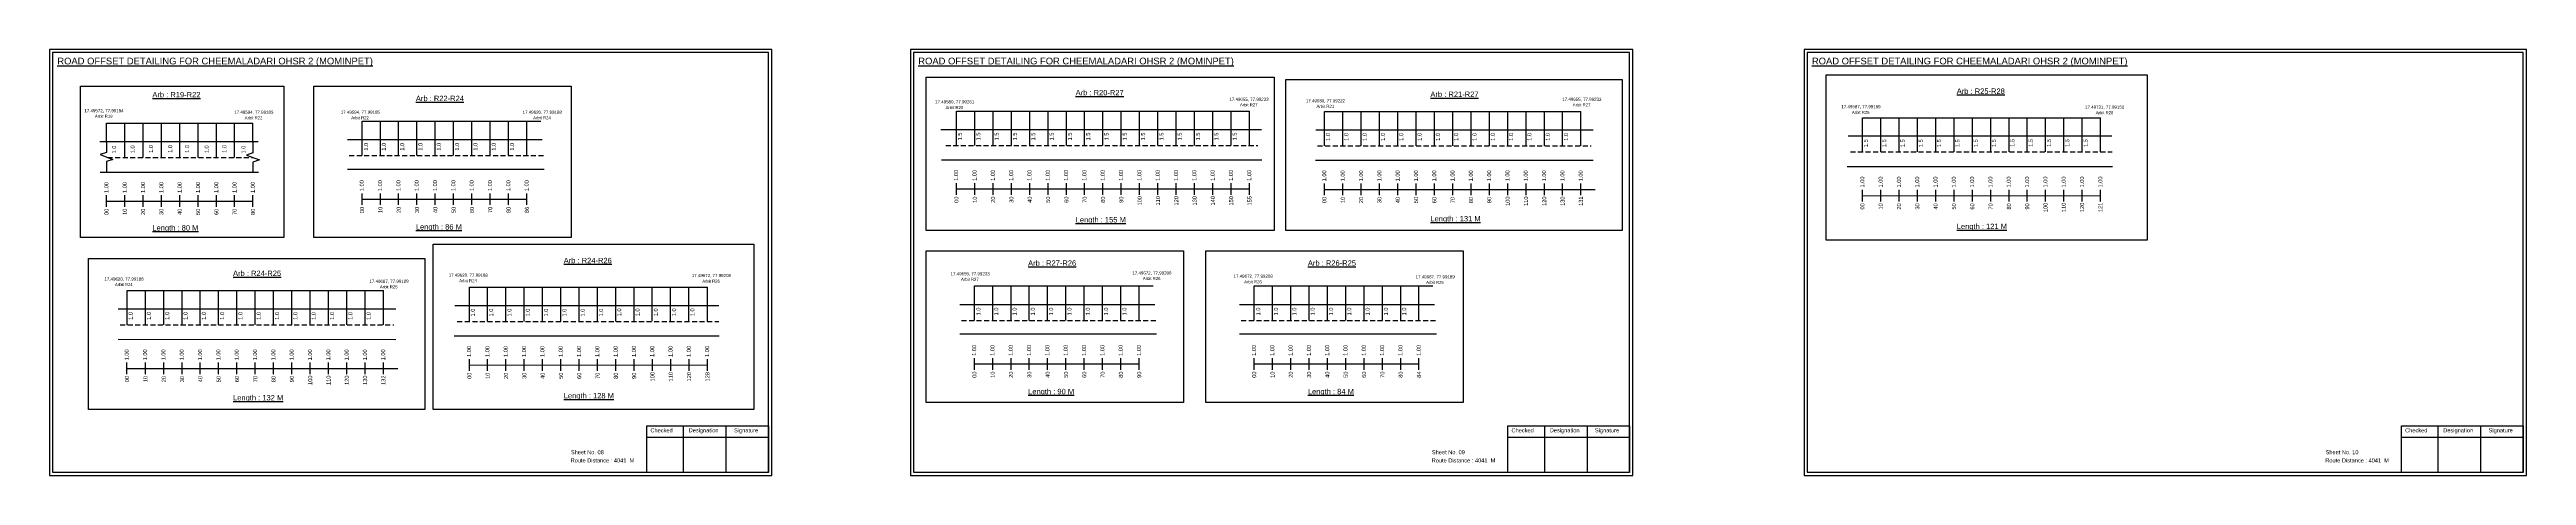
# Model space of a CAD drawing. Header units: inches. Extents: x -117 to 51867, y -12715 to 3423.
# Drawn here: x 33816 to 35655, y -2194 to -1877 of the extents above; entities that cross this region are included whole.
import ezdxf

# ---------------------------------------------------------------- set-up
doc = ezdxf.new("R2010")
doc.units = ezdxf.units.IN
doc.header["$MEASUREMENT"] = 0
doc.linetypes.add('DASHED2', pattern=[0.375, 0.25, -0.125])
for name, color, linetype in [('PDF_Geometry', 7, 'Continuous'), ('PDF_Text', 5, 'Continuous'), ('pipe', 5, 'Continuous')]:
    doc.layers.add(name, color=color, linetype=linetype)
doc.styles.add('PDF Arial', font='arial.ttf')
doc.styles.get("Standard").update_dxf_attribs({"font": 'arial.ttf'})

msp = doc.modelspace()

# ---------------------------------------------------------------- linework, layer by layer
at = {"color": 5}
for p, q in [((34047.6, -1930.8), (34180.4, -1930.8)), ((34489.1, -1923.2), (34706.7, -1923.2)), ((34762.5, -1923.4), (34952.9, -1923.4)), ((35162, -1928.1), (35338.8, -1928.1)), ((33857.8, -1932.1), (33966.6, -1932.1)), ((33873.1, -2056.6), (34063.5, -2056.6)), ((34127.3, -2054), (34304.1, -2054)), ((34502.4, -2053.2), (34635.2, -2053.2)), ((34710.2, -2053.2), (34843, -2053.2))]:
    msp.add_line(p, q, dxfattribs=at)
for p, q in [((34047.6, -1956.3), (34047.6, -1930.8)), ((34061.2, -1956.3), (34061.2, -1930.8)), ((34074.8, -1956.3), (34074.8, -1930.8)), ((34088.4, -1956.3), (34088.4, -1930.8)), ((34102, -1956.3), (34102, -1930.8)), ((34115.6, -1956.3), (34115.6, -1930.8)), ((34129.2, -1956.3), (34129.2, -1930.8)), ((34142.8, -1956.3), (34142.8, -1930.8)), ((34156.4, -1956.3), (34156.4, -1930.8)), ((34170, -1956.3), (34170, -1930.8)), ((34489.1, -1948.7), (34489.1, -1923.2)), ((34502.7, -1948.7), (34502.7, -1923.2)), ((34516.3, -1948.7), (34516.3, -1923.2)), ((34529.9, -1948.7), (34529.9, -1923.2)), ((34543.5, -1948.7), (34543.5, -1923.2)), ((34557.1, -1948.7), (34557.1, -1923.2)), ((34570.7, -1948.7), (34570.7, -1923.2)), ((34584.3, -1948.7), (34584.3, -1923.2)), ((34597.9, -1948.7), (34597.9, -1923.2)), ((34611.5, -1948.7), (34611.5, -1923.2)), ((34625.1, -1948.7), (34625.1, -1923.2)), ((34638.7, -1948.7), (34638.7, -1923.2)), ((34652.3, -1948.7), (34652.3, -1923.2)), ((34665.9, -1948.7), (34665.9, -1923.2)), ((34679.5, -1948.7), (34679.5, -1923.2)), ((34693.1, -1948.7), (34693.1, -1923.2)), ((34706.7, -1948.7), (34706.7, -1923.2)), ((34762.5, -1949.1), (34762.5, -1923.4)), ((34776.1, -1949), (34776.1, -1923.4)), ((34789.7, -1949), (34789.7, -1923.4)), ((34803.3, -1949), (34803.3, -1923.4)), ((34816.9, -1949), (34816.9, -1923.4)), ((34830.5, -1949), (34830.5, -1923.4)), ((34844.1, -1949), (34844.1, -1923.4)), ((34857.7, -1949), (34857.7, -1923.4)), ((34871.3, -1949), (34871.3, -1923.4)), ((34884.9, -1949), (34884.9, -1923.4)), ((34898.5, -1949), (34898.5, -1923.4)), ((34912.1, -1949), (34912.1, -1923.4)), ((34925.7, -1949), (34925.7, -1923.4)), ((34939.3, -1949), (34939.3, -1923.4)), ((34952.9, -1949), (34952.9, -1923.4)), ((35162, -1953.6), (35162, -1928.1)), ((35175.6, -1953.6), (35175.6, -1928.1)), ((35189.2, -1953.6), (35189.2, -1928.1)), ((35202.8, -1953.6), (35202.8, -1928.1)), ((35216.4, -1953.6), (35216.4, -1928.1)), ((35230, -1953.6), (35230, -1928.1)), ((35243.6, -1953.6), (35243.6, -1928.1)), ((35257.2, -1953.6), (35257.2, -1928.1)), ((35270.8, -1953.6), (35270.8, -1928.1)), ((35284.3, -1953.4), (35284.3, -1927.9)), ((35297.9, -1953.4), (35297.9, -1927.9)), ((35311.5, -1953.4), (35311.5, -1927.9)), ((35325.1, -1953.4), (35325.1, -1927.9)), ((35338.8, -1953.6), (35338.8, -1928.1)), ((33852.8, -1945.8), (33970.5, -1945.7)), ((33857.8, -1945.8), (33857.8, -1932.1)), ((33871.4, -1957.7), (33871.4, -1932.1)), ((33885, -1957.7), (33885, -1932.1)), ((33898.6, -1957.7), (33898.6, -1932.1)), ((33912.2, -1957.7), (33912.2, -1932.1)), ((33925.8, -1957.7), (33925.8, -1932.1)), ((33939.4, -1957.7), (33939.4, -1932.1)), ((33953, -1957.7), (33953, -1932.1)), ((33966.6, -1945.8), (33966.6, -1932.1)), ((34036.7, -1944.4), (34181.5, -1944.4)), ((34477.6, -1936.8), (34715.6, -1936.8)), ((34755.9, -1937.1), (34962, -1937.1)), ((35151.3, -1941.7), (35347.1, -1941.7)), ((34182.9, -1966.6), (34036.7, -1966.6)), ((34477.9, -1959.5), (34715.8, -1959.5)), ((34755.8, -1959.7), (34962, -1959.8)), ((35150.7, -1964.4), (35347.6, -1964.4)), ((33853, -1968.5), (33970.8, -1968.5)), ((33873.1, -2082.2), (33873.1, -2056.6)), ((33886.7, -2082.1), (33886.7, -2056.6)), ((33900.3, -2082.1), (33900.3, -2056.6)), ((33913.9, -2082.1), (33913.9, -2056.6)), ((33927.5, -2082.1), (33927.5, -2056.6)), ((33941.1, -2082.1), (33941.1, -2056.6)), ((33954.7, -2082.1), (33954.7, -2056.6)), ((33968.3, -2082.1), (33968.3, -2056.6)), ((33981.9, -2082.1), (33981.9, -2056.6)), ((33995.5, -2082.1), (33995.5, -2056.6)), ((34009.1, -2082.1), (34009.1, -2056.6)), ((34022.7, -2082.1), (34022.7, -2056.6)), ((34036.3, -2082.1), (34036.3, -2056.6)), ((34049.9, -2082.1), (34049.9, -2056.6)), ((34063.5, -2082.1), (34063.5, -2056.6)), ((34127.3, -2079.6), (34127.3, -2054)), ((34140.9, -2079.6), (34140.9, -2054)), ((34154.5, -2079.6), (34154.5, -2054)), ((34168.1, -2079.6), (34168.1, -2054)), ((34181.7, -2079.6), (34181.7, -2054)), ((34195.3, -2079.6), (34195.3, -2054)), ((34208.9, -2079.6), (34208.9, -2054)), ((34222.5, -2079.6), (34222.5, -2054)), ((34236.1, -2079.6), (34236.1, -2054)), ((34249.6, -2079.4), (34249.6, -2053.8)), ((34263.2, -2079.4), (34263.2, -2053.8)), ((34276.8, -2079.4), (34276.8, -2053.8)), ((34290.4, -2079.4), (34290.4, -2053.8)), ((34304.1, -2079.6), (34304.1, -2054)), ((34502.4, -2078.8), (34502.4, -2053.2)), ((34516, -2078.8), (34516, -2053.2)), ((34529.6, -2078.8), (34529.6, -2053.2)), ((34543.2, -2078.8), (34543.2, -2053.2)), ((34556.8, -2078.8), (34556.8, -2053.2)), ((34570.4, -2078.8), (34570.4, -2053.2)), ((34584, -2078.8), (34584, -2053.2)), ((34597.6, -2078.8), (34597.6, -2053.2)), ((34611.2, -2078.8), (34611.2, -2053.2)), ((34624.8, -2078.8), (34624.8, -2053.2)), ((34710.2, -2078.8), (34710.2, -2053.2)), ((34723.8, -2078.8), (34723.8, -2053.2)), ((34737.4, -2078.8), (34737.4, -2053.2)), ((34751, -2078.8), (34751, -2053.2)), ((34764.6, -2078.8), (34764.6, -2053.2)), ((34778.2, -2078.8), (34778.2, -2053.2)), ((34791.8, -2078.8), (34791.8, -2053.2)), ((34805.4, -2078.8), (34805.4, -2053.2)), ((34819, -2078.8), (34819, -2053.2)), ((34832.6, -2078.8), (34832.6, -2053.2)), ((33866.6, -2070.2), (34072.7, -2070.2)), ((34116.6, -2067.7), (34312.5, -2067.7)), ((34491.5, -2066.9), (34636.3, -2066.9)), ((34699.3, -2066.9), (34844.1, -2066.9)), ((33866.5, -2092.8), (34072.6, -2092.9)), ((34116.1, -2090.4), (34312.9, -2090.3)), ((34637.7, -2089.1), (34491.5, -2089.1)), ((34845.5, -2089.1), (34699.3, -2089.1))]:
    msp.add_line(p, q)
at = {"linetype": 'DASHED2', "ltscale": 15}
for p, q in [((34481.1, -1948.7), (34712.9, -1948.9)), ((34757.3, -1949.1), (34960.5, -1949)), ((33858.6, -1957.7), (33966.6, -1957.7)), ((34038, -1956.3), (34182.4, -1956.3)), ((35153, -1953.6), (35347.3, -1953.6)), ((33867.9, -2082.2), (34071.1, -2082.1)), ((34118.3, -2079.6), (34312.6, -2079.6)), ((34492.8, -2078.8), (34637.1, -2078.8)), ((34700.6, -2078.8), (34844.9, -2078.8))]:
    msp.add_line(p, q, dxfattribs=at)
at = {"color": 217, "true_color": 0x93278f}
for p, q in [((33857.8, -1994.4), (33857.8, -1985.8)), ((33871.4, -1994.4), (33871.4, -1985.8)), ((33885, -1994.4), (33885, -1985.8)), ((33898.6, -1994.4), (33898.6, -1985.8)), ((33912.2, -1994.4), (33912.2, -1985.8)), ((33925.8, -1994.4), (33925.8, -1985.8)), ((33939.4, -1994.4), (33939.4, -1985.8)), ((33953, -1994.4), (33953, -1985.8)), ((33966.6, -1994.4), (33966.6, -1985.8)), ((34047.6, -1993), (34047.6, -1984.4)), ((34061.2, -1993), (34061.2, -1984.4)), ((34074.8, -1993), (34074.8, -1984.4)), ((34088.4, -1993), (34088.4, -1984.4)), ((34102, -1993), (34102, -1984.4)), ((34115.6, -1993), (34115.6, -1984.4)), ((34129.2, -1993), (34129.2, -1984.4)), ((34142.8, -1993), (34142.8, -1984.4)), ((34156.4, -1993), (34156.4, -1984.4)), ((34170, -1993), (34170, -1984.4)), ((34489, -1985.4), (34489, -1976.8)), ((34489.1, -1981.1), (34706.7, -1981.1)), ((34502.7, -1985.4), (34502.7, -1976.8)), ((34516.3, -1985.4), (34516.3, -1976.8)), ((34529.9, -1985.4), (34529.9, -1976.8)), ((34543.5, -1985.4), (34543.5, -1976.8)), ((34557.1, -1985.4), (34557.1, -1976.8)), ((34570.7, -1985.4), (34570.7, -1976.8)), ((34584.3, -1985.4), (34584.3, -1976.8)), ((34597.9, -1985.4), (34597.9, -1976.8)), ((34611.5, -1985.4), (34611.5, -1976.8)), ((34625.1, -1985.4), (34625.1, -1976.8)), ((34638.7, -1985.4), (34638.7, -1976.8)), ((34652.3, -1985.4), (34652.3, -1976.8)), ((34665.9, -1985.4), (34665.9, -1976.8)), ((34679.5, -1985.4), (34679.5, -1976.8)), ((34693.1, -1985.4), (34693.1, -1976.8)), ((34706.7, -1985.4), (34706.7, -1976.8)), ((34762.4, -1985.7), (34762.4, -1977.1)), ((34762.4, -1981.4), (34963.4, -1981.4)), ((34776.1, -1985.7), (34776.1, -1977.1)), ((34789.7, -1985.7), (34789.7, -1977.1)), ((34803.3, -1985.7), (34803.3, -1977.1)), ((34816.9, -1985.7), (34816.9, -1977.1)), ((34830.5, -1985.7), (34830.5, -1977.1)), ((34844.1, -1985.7), (34844.1, -1977.1)), ((34857.7, -1985.7), (34857.7, -1977.1)), ((34871.3, -1985.7), (34871.3, -1977.1)), ((34884.9, -1985.7), (34884.9, -1977.1)), ((34898.5, -1985.7), (34898.5, -1977.1)), ((34912.1, -1985.7), (34912.1, -1977.1)), ((34925.7, -1985.7), (34925.7, -1977.1)), ((34939.3, -1985.7), (34939.3, -1977.1)), ((34952.9, -1985.7), (34952.9, -1977.1)), ((35162, -1990.3), (35162, -1981.8)), ((35162, -1986.1), (35338.8, -1986)), ((35175.6, -1990.3), (35175.6, -1981.8)), ((35189.2, -1990.3), (35189.2, -1981.8)), ((35202.8, -1990.3), (35202.8, -1981.8)), ((35216.4, -1990.3), (35216.4, -1981.8)), ((35230, -1990.3), (35230, -1981.8)), ((35243.6, -1990.3), (35243.6, -1981.8)), ((35257.2, -1990.3), (35257.2, -1981.8)), ((35270.8, -1990.3), (35270.8, -1981.8)), ((35284.4, -1990.3), (35284.4, -1981.8)), ((35298, -1990.3), (35298, -1981.8)), ((35311.6, -1990.3), (35311.6, -1981.8)), ((35325.2, -1990.3), (35325.2, -1981.8)), ((35338.8, -1990.3), (35338.8, -1981.8)), ((33857.8, -1990.1), (33966.6, -1990.1)), ((34047.6, -1988.7), (34170, -1988.7)), ((33873, -2118.8), (33873, -2110.2)), ((33873, -2114.5), (34074.1, -2114.5)), ((33886.7, -2118.8), (33886.7, -2110.2)), ((33900.3, -2118.8), (33900.3, -2110.2)), ((33913.9, -2118.8), (33913.9, -2110.2)), ((33927.5, -2118.8), (33927.5, -2110.2)), ((33941.1, -2118.8), (33941.1, -2110.2)), ((33954.7, -2118.8), (33954.7, -2110.2)), ((33968.3, -2118.8), (33968.3, -2110.2)), ((33981.9, -2118.8), (33981.9, -2110.2)), ((33995.5, -2118.8), (33995.5, -2110.2)), ((34009.1, -2118.8), (34009.1, -2110.2)), ((34022.7, -2118.8), (34022.7, -2110.2)), ((34036.3, -2118.8), (34036.3, -2110.2)), ((34049.9, -2118.8), (34049.9, -2110.2)), ((34063.5, -2118.8), (34063.5, -2110.2)), ((34127.3, -2116.3), (34127.3, -2107.7)), ((34127.3, -2112), (34304.1, -2111.9)), ((34140.9, -2116.3), (34140.9, -2107.7)), ((34154.5, -2116.3), (34154.5, -2107.7)), ((34168.1, -2116.3), (34168.1, -2107.7)), ((34181.7, -2116.3), (34181.7, -2107.7)), ((34195.3, -2116.3), (34195.3, -2107.7)), ((34208.9, -2116.3), (34208.9, -2107.7)), ((34222.5, -2116.3), (34222.5, -2107.7)), ((34236.1, -2116.3), (34236.1, -2107.7)), ((34249.7, -2116.3), (34249.7, -2107.7)), ((34263.3, -2116.3), (34263.3, -2107.7)), ((34276.9, -2116.3), (34276.9, -2107.7)), ((34290.5, -2116.3), (34290.5, -2107.7)), ((34304.1, -2116.3), (34304.1, -2107.7)), ((34502.4, -2115.5), (34502.4, -2106.9)), ((34502.4, -2111.2), (34624.8, -2111.2)), ((34516, -2115.5), (34516, -2106.9)), ((34529.6, -2115.5), (34529.6, -2106.9)), ((34543.2, -2115.5), (34543.2, -2106.9)), ((34556.8, -2115.5), (34556.8, -2106.9)), ((34570.4, -2115.5), (34570.4, -2106.9)), ((34584, -2115.5), (34584, -2106.9)), ((34597.6, -2115.5), (34597.6, -2106.9)), ((34611.2, -2115.5), (34611.2, -2106.9)), ((34624.8, -2115.5), (34624.8, -2106.9)), ((34710.2, -2115.5), (34710.2, -2106.9)), ((34710.2, -2111.2), (34832.6, -2111.2)), ((34723.8, -2115.5), (34723.8, -2106.9)), ((34737.4, -2115.5), (34737.4, -2106.9)), ((34751, -2115.5), (34751, -2106.9)), ((34764.6, -2115.5), (34764.6, -2106.9)), ((34778.2, -2115.5), (34778.2, -2106.9)), ((34791.8, -2115.5), (34791.8, -2106.9)), ((34805.4, -2115.5), (34805.4, -2106.9)), ((34819, -2115.5), (34819, -2106.9)), ((34832.6, -2115.5), (34832.6, -2106.9))]:
    msp.add_line(p, q, dxfattribs=at)
for points in [[(33838.6, -1904.6), (33989.5, -1904.6), (33989.5, -2017.3), (33838.6, -2017.3)], [(34011.8, -1904.6), (34202.9, -1904.6), (34202.9, -2017.3), (34011.8, -2017.3)], [(34466.6, -1898), (34725, -1898), (34725, -2011.9), (34466.6, -2011.9)], [(34733.7, -1899.6), (34983.6, -1899.6), (34983.6, -2011.9), (34733.7, -2011.9)], [(33844.4, -2032.7), (34094.2, -2032.7), (34094.2, -2145), (33844.4, -2145)], [(34466.6, -2027.1), (34657.6, -2027.1), (34657.6, -2139.8), (34466.6, -2139.8)], [(34674.4, -2027.1), (34865.4, -2027.1), (34865.4, -2139.8), (34674.4, -2139.8)]]:
    msp.add_lwpolyline(points, close=True)
at = {"linetype": 'Continuous'}
for points in [[(33857.8, -1945.5), (33857.8, -1953.9), (33853.1, -1955.6), (33862.6, -1959.1), (33857.8, -1960.8), (33857.8, -1968.2)], [(33966.6, -1945.8), (33966.6, -1954.2), (33961.9, -1955.9), (33971.4, -1959.4), (33966.6, -1961.1), (33966.6, -1968.5)]]:
    msp.add_lwpolyline(points, dxfattribs=at)
at = {"layer": 'PDF_Geometry'}
for points in [[(33815.5, -1877.4), (33815.5, -2194.1), (34352, -2194.1), (34352, -1877.4)], [(33817.8, -1879.7), (33817.8, -2191.7), (34349.6, -2191.7), (34349.6, -1879.7)], [(34455, -1877.4), (34455, -2194.1), (34991.4, -2194.1), (34991.4, -1877.4)], [(34457.3, -1879.7), (34457.3, -2191.7), (34989, -2191.7), (34989, -1879.7)], [(35118.6, -1877.4), (35118.6, -2194.1), (35655.1, -2194.1), (35655.1, -1877.4)], [(35121, -1879.7), (35121, -2191.7), (35652.7, -2191.7), (35652.7, -1879.7)]]:
    msp.add_lwpolyline(points, close=True, dxfattribs=at)
at = {"layer": 'PDF_Geometry', "color": 242, "true_color": 0xcc1f26}
for points in [[(34349.6, -2191.8), (34259.2, -2191.8), (34259.2, -2157.2), (34349.6, -2157.2)], [(34989, -2191.8), (34898.7, -2191.8), (34898.7, -2157.2), (34989, -2157.2)], [(35652.7, -2191.8), (35562.4, -2191.8), (35562.4, -2157.2), (35652.7, -2157.2)]]:
    msp.add_lwpolyline(points, close=True, dxfattribs=at)
for points in [[(34259.2, -2165.6), (34349.6, -2165.6)], [(34286.2, -2157.2), (34286.2, -2191.8)], [(34317.9, -2157.2), (34317.9, -2191.8)], [(34898.7, -2165.6), (34989, -2165.6)], [(34925.7, -2157.2), (34925.7, -2191.8)], [(34957.4, -2157.2), (34957.4, -2191.8)], [(35562.4, -2165.6), (35652.7, -2165.6)], [(35589.3, -2157.2), (35589.3, -2191.8)], [(35621.1, -2157.2), (35621.1, -2191.8)]]:
    msp.add_lwpolyline(points, dxfattribs=at)
at = {"layer": 'pipe', "color": 0}
for points in [[(35135.1, -1896.2), (35373.4, -1896.2), (35373.4, -2019.1), (35135.1, -2019.1)], [(34100.4, -2022.2), (34338.7, -2022.2), (34338.7, -2145), (34100.4, -2145)]]:
    msp.add_lwpolyline(points, close=True, dxfattribs=at)

# ---------------------------------------------------------------- texts
at = {"color": 242, "true_color": 0xcd2027}
for s, height, p in [('%%UROAD OFFSET DETAILING FOR CHEEMALADARI OHSR 2 (MOMINPET)', 5, (33821.3, -1888.5)), ('%%UROAD OFFSET DETAILING FOR CHEEMALADARI OHSR 2 (MOMINPET)', 5, (34460.7, -1888.5)), ('%%UROAD OFFSET DETAILING FOR CHEEMALADARI OHSR 2 (MOMINPET)', 5, (35124.4, -1888.5)), ('%%UArb : R19-R22', 4, (33891.9, -1913)), ('%%UArb : R22-R24', 4, (34087.6, -1915.8)), ('%%UArb : R20-R27', 4, (34577.6, -1911.5)), ('%%UArb : R21-R27', 4, (34841.1, -1912.7)), ('%%UArb : R25-R28', 4, (35232, -1910.4)), ('%%ULength : 155 M', 4, (34577.6, -2006)), ('%%ULength : 131 M', 4, (34841.1, -2005.2)), ('%%ULength : 80 M', 4, (33891.9, -2012)), ('%%ULength : 86 M', 4, (34087.6, -2011.3)), ('%%ULength : 121 M', 4, (35232, -2010.9)), ('%%UArb : R24-R25', 4, (33951.8, -2045.8)), ('%%UArb : R24-R26', 4, (34197.4, -2036.3)), ('%%UArb : R27-R26', 4, (34542.3, -2038.2)), ('%%UArb : R26-R25', 4, (34750.1, -2038.2)), ('%%ULength : 128 M', 4, (34197.4, -2136.8)), ('%%ULength : 90 M', 4, (34542.3, -2133.7)), ('%%ULength : 84 M', 4, (34750.1, -2133.7)), ('%%ULength : 132 M', 4, (33951.8, -2138.3))]:
    msp.add_text(s, height=height, dxfattribs=at).set_placement(p)
at = {"color": 5}
for s, height, p in [('17.49655, 77.99233', 2.34, (34691.8, -1915.6)), ('17.49655, 77.99233', 2.34, (34939, -1915.6)), ('17.49572, 77.99184', 2.34, (33841.4, -1924.1)), ('Arbit R19', 2.25, (33849.2, -1928.2)), ('17.49594, 77.99185', 2.34, (33952.7, -1925.2)), ('Arbit R22', 2.25, (33960.5, -1929.3)), ('17.49594, 77.99185', 2.34, (34031.8, -1925.2)), ('Arbit R22', 2.25, (34039.6, -1929.3)), ('17.49620, 77.99188', 2.34, (34166.9, -1925.2)), ('Arbit R24', 2.25, (34174.7, -1929.3)), ('17.49580, 77.99261', 2.34, (34473.2, -1917.5)), ('Arbit R20', 2.25, (34481, -1921.7)), ('Arbit R27', 2.25, (34699.6, -1919.7)), ('17.49589, 77.99222', 2.34, (34748.6, -1916.7)), ('Arbit R21', 2.25, (34756.5, -1920.8)), ('Arbit R27', 2.25, (34946.8, -1919.7)), ('17.49687, 77.99189', 2.34, (35146.3, -1921.1)), ('Arbit R25', 2.25, (35154.1, -1925.3)), ('17.49731, 77.99150', 2.34, (35327.3, -1921.4)), ('Arbit R28', 2.25, (35335.2, -1925.5)), ('17.49620, 77.99188', 2.34, (33856.3, -2049.2)), ('Arbit R24', 2.25, (33864.1, -2053.3)), ('17.49687, 77.99189', 2.34, (34053.1, -2050.9)), ('Arbit R25', 2.25, (34060.9, -2055)), ('17.49620, 77.99188', 2.34, (34112, -2046.3)), ('Arbit R24', 2.25, (34119.8, -2050.4)), ('17.49672, 77.99208', 2.34, (34292.5, -2046.6)), ('Arbit R26', 2.25, (34300.3, -2050.7)), ('17.49655, 77.99233', 2.34, (34484.7, -2045.3)), ('Arbit R27', 2.25, (34492.5, -2049.4)), ('17.49672, 77.99208', 2.34, (34619.7, -2044.7)), ('Arbit R26', 2.25, (34627.5, -2048.8)), ('17.49672, 77.99208', 2.34, (34694.9, -2047.1)), ('Arbit R26', 2.25, (34702.7, -2051.3)), ('17.49687, 77.99189', 2.34, (34830.1, -2047.6)), ('Arbit R25', 2.25, (34837.9, -2051.7))]:
    msp.add_text(s, height=height, dxfattribs=at).set_placement(p)
for s, p in [('1.0', (33865, -1954.7)), ('1.0', (33878.7, -1954.5)), ('1.0', (33892.3, -1954.3)), ('1.0', (33906.6, -1954.3)), ('1.0', (33919.2, -1954.2)), ('1.0', (33933.7, -1954.5)), ('1.0', (33946.8, -1954.2)), ('1.0', (33961, -1954.7)), ('1.0', (34052.1, -1952.6)), ('1.0', (34065.3, -1952.6)), ('1.0', (34078.9, -1952.6)), ('1.0', (34092.5, -1952.6)), ('1.0', (34106.1, -1952.6)), ('1.0', (34119.7, -1952.6)), ('1.0', (34133.3, -1952.6)), ('1.0', (34146.9, -1952.6)), ('1.0', (34160.5, -1952.6)), ('1.5', (34493.2, -1945)), ('1.5', (34506.8, -1945)), ('1.5', (34520.4, -1945)), ('1.5', (34534, -1945)), ('1.5', (34547.6, -1945)), ('1.5', (34561.2, -1945)), ('1.5', (34574.8, -1945)), ('1.5', (34588.4, -1945)), ('1.5', (34602, -1945)), ('1.5', (34615.6, -1945)), ('1.5', (34629.2, -1945)), ('1.5', (34642.8, -1945)), ('1.5', (34656.4, -1945)), ('1.5', (34670, -1945)), ('1.5', (34683.6, -1945)), ('1.5', (34697.2, -1945)), ('1.0', (34766.5, -1945.3)), ('1.0', (34780.1, -1945.3)), ('1.0', (34793.7, -1945.3)), ('1.0', (34807.3, -1945.3)), ('1.0', (34820.9, -1945.3)), ('1.0', (34834.5, -1945.3)), ('1.0', (34848.1, -1945.3)), ('1.0', (34861.7, -1945.3)), ('1.0', (34875.3, -1945.3)), ('1.0', (34888.9, -1945.3)), ('1.0', (34902.5, -1945.3)), ('1.0', (34916.1, -1945.3)), ('1.0', (34929.7, -1945.3)), ('1.0', (34943.3, -1945.3)), ('1.5', (35166, -1950)), ('1.5', (35179.6, -1950)), ('1.5', (35193.2, -1950)), ('1.5', (35206.8, -1950)), ('1.5', (35220.4, -1950)), ('1.5', (35234, -1950)), ('1.5', (35247.6, -1950)), ('1.5', (35261.2, -1950)), ('1.5', (35274.8, -1949.8)), ('1.5', (35288.4, -1949.8)), ('1.5', (35302, -1949.8)), ('1.5', (35315.6, -1949.8)), ('1.5', (35329.2, -1949.8)), ('1.0', (33877.2, -2078.4)), ('1.0', (33890.8, -2078.4)), ('1.0', (33904.4, -2078.4)), ('1.0', (33918, -2078.4)), ('1.0', (33931.6, -2078.4)), ('1.0', (33945.2, -2078.4)), ('1.0', (33958.8, -2078.4)), ('1.0', (33972.4, -2078.4)), ('1.0', (33986, -2078.4)), ('1.0', (33999.6, -2078.4)), ('1.0', (34013.2, -2078.4)), ('1.0', (34026.8, -2078.4)), ('1.0', (34040.4, -2078.4)), ('1.0', (34054, -2078.4)), ('1.0', (34131.4, -2075.9)), ('1.0', (34145, -2075.9)), ('1.0', (34158.6, -2075.9)), ('1.0', (34172.2, -2075.9)), ('1.0', (34185.8, -2075.9)), ('1.0', (34199.4, -2075.9)), ('1.0', (34213, -2075.9)), ('1.0', (34226.6, -2075.9)), ('1.0', (34240.1, -2075.7)), ('1.0', (34253.7, -2075.7)), ('1.0', (34267.3, -2075.7)), ('1.0', (34280.9, -2075.7)), ('1.0', (34294.5, -2075.7)), ('1.0', (34506.9, -2075.1)), ('1.0', (34520.1, -2075.1)), ('1.0', (34533.7, -2075.1)), ('1.0', (34547.3, -2075.1)), ('1.0', (34560.9, -2075.1)), ('1.0', (34574.5, -2075.1)), ('1.0', (34588.1, -2075.1)), ('1.0', (34601.7, -2075.1)), ('1.0', (34615.3, -2075.1)), ('1.0', (34714.7, -2075.1)), ('1.0', (34727.9, -2075.1)), ('1.0', (34741.5, -2075.1)), ('1.0', (34755.1, -2075.1)), ('1.0', (34768.7, -2075.1)), ('1.0', (34782.3, -2075.1)), ('1.0', (34795.9, -2075.1)), ('1.0', (34809.5, -2075.1)), ('1.0', (34823.1, -2075.1))]:
    msp.add_text(s, height=3, rotation=90).set_placement(p)
at = {"color": 217, "true_color": 0x93278f}
for s, p in [('1.00', (34490.3, -1975.1)), ('1.00', (34504, -1975.1)), ('1.00', (34517.6, -1975.1)), ('1.00', (34531.2, -1975.1)), ('1.00', (34544.8, -1975.1)), ('1.00', (34558.4, -1975.1)), ('1.00', (34572, -1975.1)), ('1.00', (34585.6, -1975.1)), ('1.00', (34599.2, -1975.1)), ('1.00', (34612.8, -1975.1)), ('1.00', (34626.4, -1975.1)), ('1.00', (34640, -1975.1)), ('1.00', (34653.6, -1975.1)), ('1.00', (34667.2, -1975.1)), ('1.00', (34680.8, -1975.1)), ('1.00', (34694.4, -1975.1)), ('1.00', (34708, -1975.1)), ('1.00', (34763.7, -1975.4)), ('1.00', (34777.4, -1975.4)), ('1.00', (34791, -1975.4)), ('1.00', (34804.6, -1975.4)), ('1.00', (34818.2, -1975.4)), ('1.00', (34831.8, -1975.4)), ('1.00', (34845.4, -1975.4)), ('1.00', (34859, -1975.4)), ('1.00', (34872.6, -1975.4)), ('1.00', (34886.2, -1975.4)), ('1.00', (34899.8, -1975.4)), ('1.00', (34913.4, -1975.4)), ('1.00', (34927, -1975.4)), ('1.00', (34940.6, -1975.4)), ('1.00', (34954.2, -1975.4)), ('1.00', (33859.2, -1984.1)), ('1.00', (33872.8, -1984.1)), ('1.00', (33886.4, -1984.1)), ('1.00', (33900, -1984.1)), ('1.00', (33913.6, -1984.1)), ('1.00', (33927.2, -1984.1)), ('1.00', (33940.8, -1984.1)), ('1.00', (33954.4, -1984.1)), ('1.00', (33968, -1984.1)), ('1.00', (34048.9, -1982.7)), ('1.00', (34062.5, -1982.7)), ('1.00', (34076.1, -1982.7)), ('1.00', (34089.7, -1982.7)), ('1.00', (34103.3, -1982.7)), ('1.00', (34116.9, -1982.7)), ('1.00', (34130.5, -1982.7)), ('1.00', (34144.1, -1982.7)), ('1.00', (34157.7, -1982.7)), ('1.00', (34171.3, -1982.7)), ('100', (34626.6, -1993.4)), ('110', (34640.2, -1993.4)), ('120', (34653.8, -1993.4)), ('130', (34667.4, -1993.4)), ('140', (34681, -1993.4)), ('150', (34694.6, -1993.4)), ('155', (34708.2, -1993.4)), ('1.00', (35163.3, -1980)), ('1.00', (35176.9, -1980)), ('1.00', (35190.5, -1980)), ('1.00', (35204.1, -1980)), ('1.00', (35217.7, -1980)), ('1.00', (35231.3, -1980)), ('1.00', (35244.9, -1980)), ('1.00', (35258.5, -1980)), ('1.00', (35272.1, -1980)), ('1.00', (35285.7, -1980)), ('1.00', (35299.3, -1980)), ('1.00', (35312.9, -1980)), ('1.00', (35326.5, -1980)), ('1.00', (35340.1, -1980)), ('00', (33859.3, -2000.4)), ('10', (33872.9, -2000.4)), ('20', (33886.5, -2000.4)), ('30', (33900.1, -2000.4)), ('40', (33913.7, -2000.4)), ('50', (33927.3, -2000.4)), ('60', (33940.9, -2000.4)), ('70', (33954.5, -2000.4)), ('80', (33968.1, -2000.4)), ('00', (34049.1, -1999)), ('10', (34062.7, -1999)), ('20', (34076.3, -1999)), ('30', (34089.9, -1999)), ('40', (34103.5, -1999)), ('50', (34117.1, -1999)), ('60', (34130.7, -1999)), ('70', (34144.3, -1999)), ('80', (34157.9, -1999)), ('86', (34171.5, -1999)), ('00', (34490.5, -1991.4)), ('10', (34504.2, -1991.4)), ('20', (34517.8, -1991.4)), ('30', (34531.4, -1991.4)), ('40', (34545, -1991.4)), ('50', (34558.6, -1991.4)), ('60', (34572.2, -1991.4)), ('70', (34585.8, -1991.4)), ('80', (34599.4, -1991.4)), ('90', (34613, -1991.4)), ('00', (34763.8, -1991.7)), ('10', (34777.5, -1991.7)), ('20', (34791.1, -1991.7)), ('30', (34804.7, -1991.7)), ('40', (34818.3, -1991.7)), ('50', (34831.9, -1991.7)), ('60', (34845.5, -1991.7)), ('70', (34859.1, -1991.7)), ('80', (34872.7, -1991.7)), ('90', (34886.3, -1991.7)), ('100', (34899.9, -1993.7)), ('110', (34913.5, -1993.7)), ('120', (34927.1, -1993.7)), ('130', (34940.7, -1993.7)), ('131', (34954.3, -1993.7)), ('00', (35163.4, -1996.4)), ('10', (35177, -1996.4)), ('20', (35190.6, -1996.4)), ('30', (35204.2, -1996.4)), ('40', (35217.8, -1996.4)), ('50', (35231.4, -1996.4)), ('60', (35245, -1996.4)), ('70', (35258.6, -1996.4)), ('80', (35272.2, -1996.4)), ('90', (35285.8, -1996.4)), ('100', (35299.4, -1998.3)), ('110', (35313, -1998.3)), ('120', (35326.6, -1998.3)), ('121', (35340.2, -1998.3)), ('1.00', (33874.3, -2108.5)), ('1.00', (33888, -2108.5)), ('1.00', (33901.6, -2108.5)), ('1.00', (33915.2, -2108.5)), ('1.00', (33928.8, -2108.5)), ('1.00', (33942.4, -2108.5)), ('1.00', (33956, -2108.5)), ('1.00', (33969.6, -2108.5)), ('1.00', (33983.2, -2108.5)), ('1.00', (33996.8, -2108.5)), ('1.00', (34010.4, -2108.5)), ('1.00', (34024, -2108.5)), ('1.00', (34037.6, -2108.5)), ('1.00', (34051.2, -2108.5)), ('1.00', (34064.8, -2108.5)), ('1.00', (34128.6, -2106)), ('1.00', (34142.2, -2106)), ('1.00', (34155.8, -2106)), ('1.00', (34169.4, -2106)), ('1.00', (34183, -2106)), ('1.00', (34196.6, -2106)), ('1.00', (34210.2, -2106)), ('1.00', (34223.8, -2106)), ('1.00', (34237.4, -2106)), ('1.00', (34251, -2106)), ('1.00', (34264.6, -2106)), ('1.00', (34278.2, -2106)), ('1.00', (34291.8, -2106)), ('1.00', (34305.4, -2106)), ('1.00', (34503.7, -2105.2)), ('1.00', (34517.3, -2105.2)), ('1.00', (34530.9, -2105.2)), ('1.00', (34544.5, -2105.2)), ('1.00', (34558.1, -2105.2)), ('1.00', (34571.7, -2105.2)), ('1.00', (34585.3, -2105.2)), ('1.00', (34598.9, -2105.2)), ('1.00', (34612.5, -2105.2)), ('1.00', (34626.1, -2105.2)), ('1.00', (34711.5, -2105.2)), ('1.00', (34725.1, -2105.2)), ('1.00', (34738.7, -2105.2)), ('1.00', (34752.3, -2105.2)), ('1.00', (34765.9, -2105.2)), ('1.00', (34779.5, -2105.2)), ('1.00', (34793.1, -2105.2)), ('1.00', (34806.7, -2105.2)), ('1.00', (34820.3, -2105.2)), ('1.00', (34833.9, -2105.2)), ('00', (33874.5, -2124.8)), ('10', (33888.2, -2124.8)), ('20', (33901.8, -2124.8)), ('30', (33915.4, -2124.8)), ('40', (33929, -2124.8)), ('50', (33942.6, -2124.8)), ('60', (33956.2, -2124.8)), ('70', (33969.8, -2124.8)), ('80', (33983.4, -2124.8)), ('90', (33997, -2124.8)), ('100', (34010.6, -2126.8)), ('110', (34024.2, -2126.8)), ('120', (34037.8, -2126.8)), ('130', (34051.4, -2126.8)), ('132', (34065, -2126.8)), ('00', (34128.8, -2122.3)), ('10', (34142.4, -2122.3)), ('20', (34156, -2122.3)), ('30', (34169.6, -2122.3)), ('40', (34183.2, -2122.3)), ('50', (34196.8, -2122.3)), ('60', (34210.4, -2122.3)), ('70', (34224, -2122.3)), ('80', (34237.6, -2122.3)), ('90', (34251.2, -2122.3)), ('100', (34264.8, -2124.2)), ('110', (34278.4, -2124.2)), ('120', (34292, -2124.2)), ('128', (34305.6, -2124.2)), ('00', (34503.9, -2121.5)), ('10', (34517.5, -2121.5)), ('20', (34531.1, -2121.5)), ('30', (34544.7, -2121.5)), ('40', (34558.3, -2121.5)), ('50', (34571.9, -2121.5)), ('60', (34585.5, -2121.5)), ('70', (34599.1, -2121.5)), ('80', (34612.7, -2121.5)), ('90', (34626.3, -2121.5)), ('00', (34711.7, -2121.5)), ('10', (34725.3, -2121.5)), ('20', (34738.9, -2121.5)), ('30', (34752.5, -2121.5)), ('40', (34766.1, -2121.5)), ('50', (34779.7, -2121.5)), ('60', (34793.3, -2121.5)), ('70', (34806.9, -2121.5)), ('80', (34820.5, -2121.5)), ('84', (34834.1, -2121.5))]:
    msp.add_text(s, height=3, rotation=90, dxfattribs=at).set_placement(p)
for s, p in [('Sheet No. 08', (34202.7, -2178.3)), ('Route Distance : 4041  M', (34202.5, -2184.4)), ('Route Distance : 4041  M', (34842, -2184.4)), ('Sheet No. 09', (34842.2, -2178.3)), ('Sheet No. 10', (35505.9, -2178.3)), ('Route Distance : 4041  M', (35505.7, -2184.4))]:
    msp.add_text(s, height=3).set_placement(p)
at = {"layer": 'PDF_Text', "color": 7, "attachment_point": 7, "style": 'PDF Arial'}
for s, insert, char_height in [('Checked', (34261.8, -2162.1), 3), ('Designation', (34290.2, -2162.9), 3.001), ('Signature', (34323.9, -2162.9), 3), ('Checked', (34901.3, -2162.1), 3), ('Designation', (34929.7, -2162.9), 3.001), ('Signature', (34963.3, -2162.9), 3), ('Checked', (35565, -2162.1), 3), ('Designation', (35593.3, -2162.9), 3.001), ('Signature', (35627, -2162.9), 3)]:
    msp.add_mtext(s, dxfattribs=dict(at, insert=insert, char_height=char_height))

doc.saveas('drawing.dxf')
